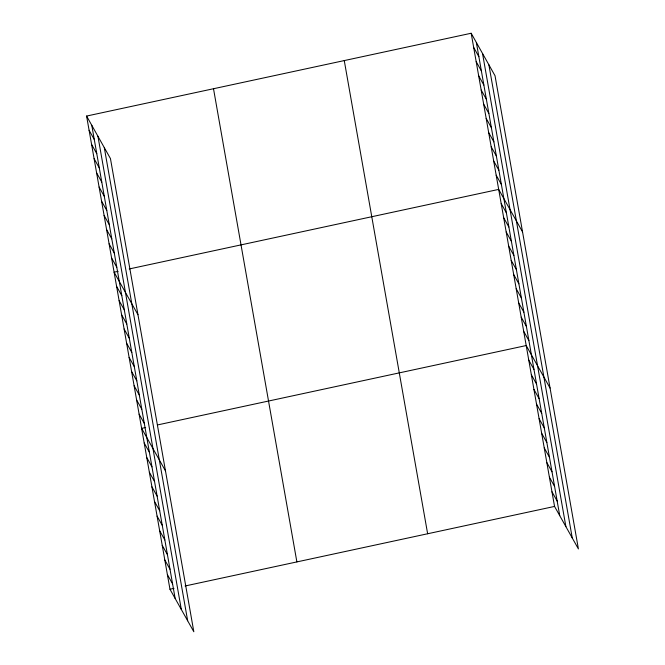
<?xml version="1.0" encoding="UTF-8"?>
<svg xmlns="http://www.w3.org/2000/svg" width="665" height="665" viewBox="0 0 665 665"><rect width="100%" height="100%" fill="white"/><g stroke="black" fill="none" stroke-linecap="round" stroke-linejoin="round"><path stroke-width="1" d="M86.591 116.059L110.448 158.569L193.823 631.75L169.966 589.24L86.591 116.059L471.177 33.25L495.034 75.76L578.409 548.941L554.552 506.431L471.177 33.25M118.137 271.345L114.106 272.209L137.963 314.72M129.218 268.959L498.692 189.4L522.549 231.91M145.652 427.495L141.62 428.36L165.477 470.87M157.738 424.893L526.206 345.551L550.063 388.061M169.966 589.24L173.997 588.375M185.078 585.99L554.552 506.431M473.68 47.448L478.867 56.683M476.182 61.637L481.36 70.881M478.684 75.835L483.862 85.07M481.186 90.033L486.364 99.268M483.688 104.23L488.866 113.466M486.182 118.42L491.369 127.663M488.684 132.618L493.871 141.853M491.186 146.815L496.373 156.051M493.688 161.005L498.875 170.248M496.19 175.203L501.377 184.438M501.194 203.598L506.373 212.833M503.696 217.788L508.875 227.031M506.198 231.985L511.377 241.22M508.7 246.183L513.879 255.418M511.194 260.372L516.381 269.616M513.696 274.57L518.883 283.805M516.198 288.768L521.385 298.003M518.7 302.966L523.887 312.201M521.202 317.155L526.389 326.399M523.704 331.353L528.891 340.588M528.783 360.172L533.97 369.408M531.36 374.802L536.547 384.038M533.937 389.424L539.124 398.659M536.514 404.054L541.701 413.289M539.091 418.676L544.278 427.911M541.667 433.306L546.854 442.541M544.244 447.927L549.431 457.163M546.821 462.549L552.008 471.793M549.398 477.179L554.585 486.414M551.975 491.801L557.162 501.044M89.093 130.257L94.28 139.492M91.595 144.455L96.782 153.69M94.098 158.644L99.276 167.888M96.6 172.842L101.778 182.077M99.102 187.04L104.28 196.275M101.604 201.237L106.782 210.472M104.097 215.427L109.284 224.67M106.6 229.625L111.787 238.86M109.102 243.822L114.289 253.057M111.604 258.012L116.791 267.255M116.608 286.407L121.795 295.642M119.11 300.605L124.289 309.84M121.612 314.794L126.791 324.038M124.114 328.992L129.293 338.227M126.616 343.19L131.795 352.425M129.11 357.388L134.297 366.623M131.612 371.577L136.799 380.812M134.114 385.775L139.301 395.01M136.616 399.973L141.803 409.208M139.118 414.162L144.305 423.406M144.197 442.99L149.384 452.225M146.774 457.611L151.961 466.847M149.351 472.233L154.538 481.477M151.928 486.863L157.115 496.098M154.504 501.485L159.691 510.728M157.081 516.115L162.268 525.35M159.658 530.737L164.845 539.98M162.235 545.367L167.422 554.602M164.812 559.988L169.999 569.232M167.389 574.618L172.576 583.853M488.875 64.779L572.249 537.96M482.524 53.466L565.898 526.647M476.364 42.485L559.739 515.666M344.262 60.581L427.637 533.754M213.507 88.736L296.881 561.917M104.289 147.588L187.663 620.769M97.938 136.275L181.312 609.456M91.778 125.303L175.153 598.475"/></g></svg>
